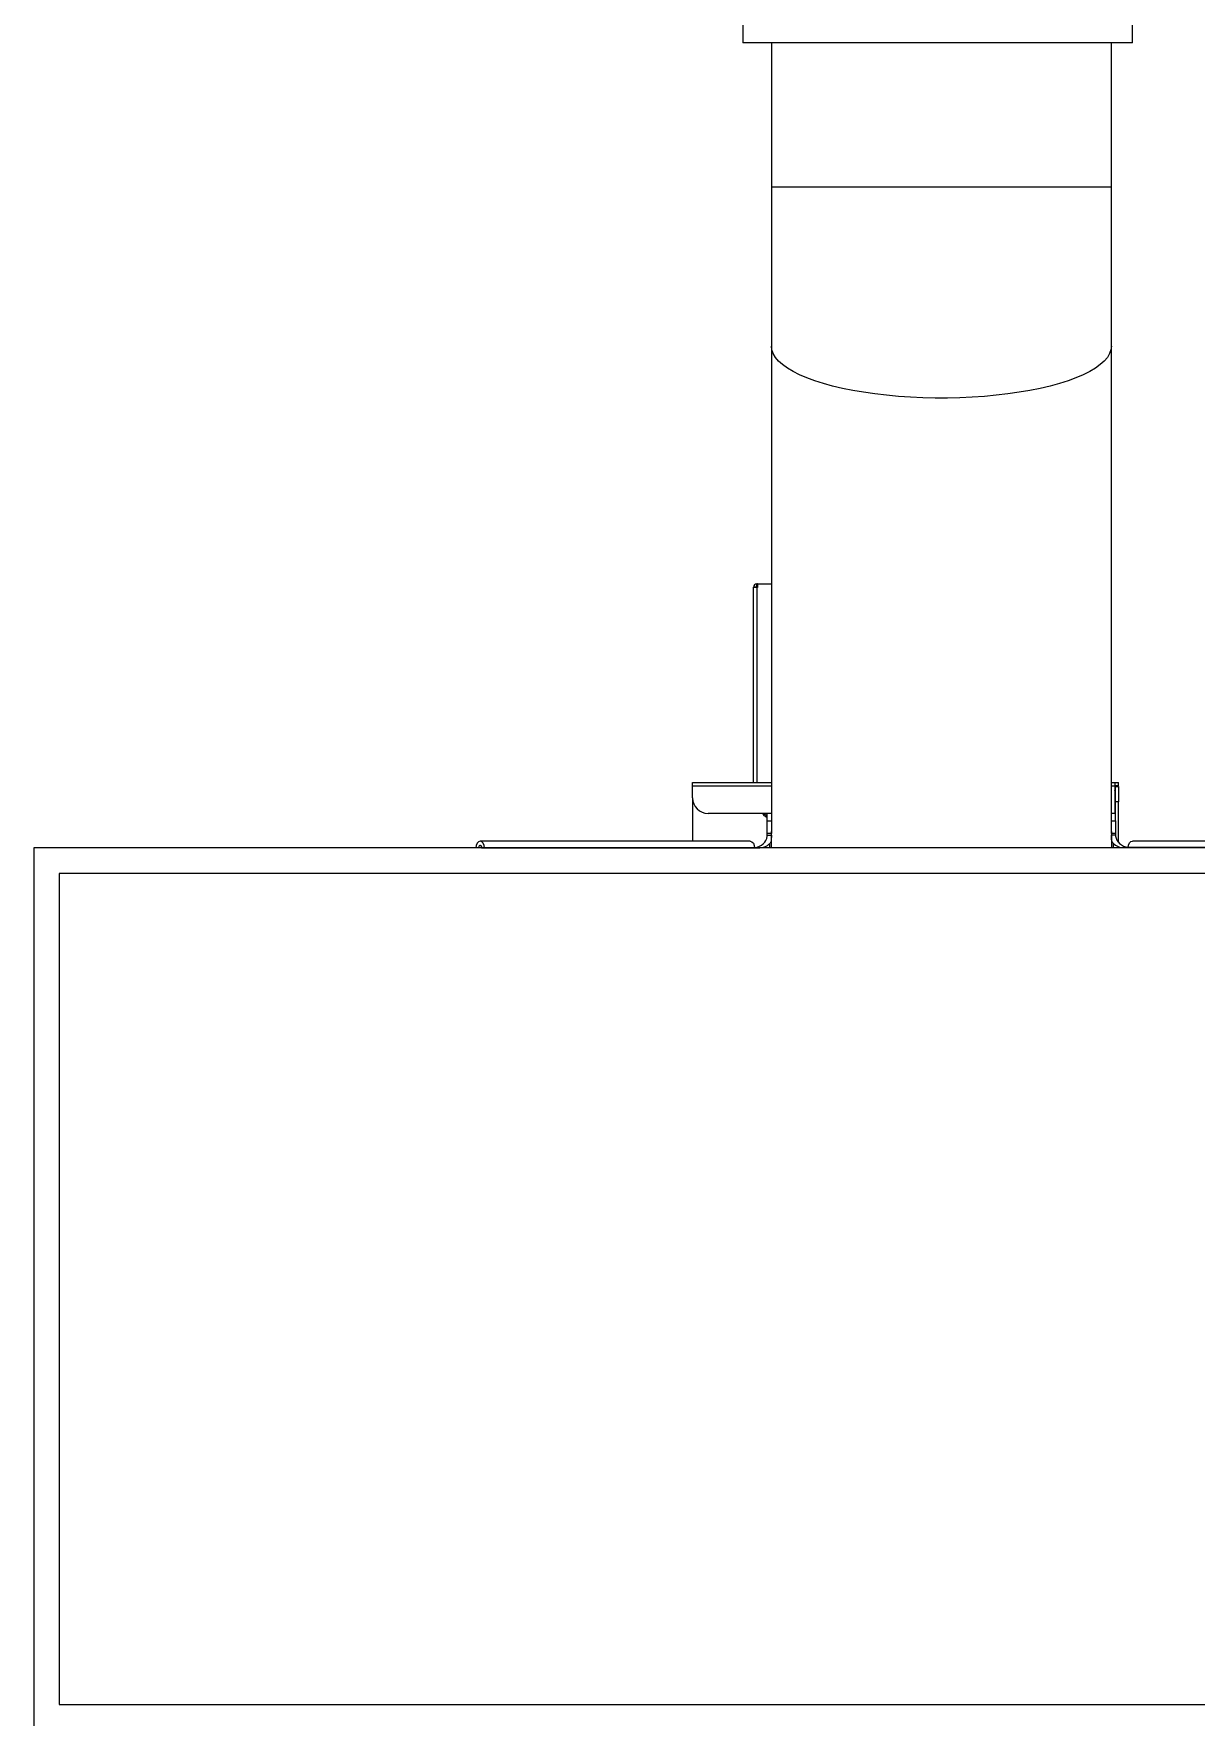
# Model space of a CAD drawing. Header units: inches. Extents: x -1851 to 6314, y -1304 to 4687.
# Drawn here: x -1822.11 to -1801.3, y 593.31 to 623.45 of the extents above; entities that cross this region are included whole.
import ezdxf

# ---------------------------------------------------------------- set-up
doc = ezdxf.new("R2010")
doc.units = ezdxf.units.IN
doc.header["$MEASUREMENT"] = 0
doc.layers.add('E-ARRY-TABL', color=9, linetype='Continuous')

msp = doc.modelspace()

# ---------------------------------------------------------------- linework, layer by layer
at = {"layer": 'E-ARRY-TABL'}
for p, q in [((-1809.41583, 623.85909), (-1809.41583, 623.28478)), ((-1802.43942, 623.28478), (-1802.43942, 623.85909)), ((-1802.43942, 623.28478), (-1809.41583, 623.28478)), ((-1808.90427, 623.28478), (-1808.90427, 620.69838)), ((-1802.81593, 620.69838), (-1802.81593, 623.28478)), ((-1808.90427, 620.69838), (-1808.90427, 617.85568)), ((-1802.81593, 620.69838), (-1808.90427, 620.69838)), ((-1802.81593, 617.85568), (-1802.81593, 620.69838)), ((-1808.90427, 617.85568), (-1808.90427, 609.35675)), ((-1802.81593, 609.35675), (-1802.81593, 617.85568)), ((-1809.16752, 613.5385), (-1809.22333, 613.5385)), ((-1809.22333, 613.53255), (-1809.22333, 613.5385)), ((-1809.22333, 610.03978), (-1809.22333, 613.53255)), ((-1809.16171, 613.53255), (-1809.22333, 613.53255)), ((-1809.16752, 613.5385), (-1809.16752, 613.53255)), ((-1809.16171, 613.54432), (-1809.16171, 613.60013)), ((-1809.15009, 613.60013), (-1809.16171, 613.60013)), ((-1809.15009, 613.54432), (-1809.16171, 613.54432)), ((-1809.15009, 613.53255), (-1809.16171, 613.53255)), ((-1809.16171, 613.53255), (-1809.16171, 610.03978)), ((-1809.15009, 613.60013), (-1809.15009, 613.53255)), ((-1809.15009, 613.60013), (-1808.90427, 613.60013)), ((-1810.31304, 609.97815), (-1810.31304, 610.03978)), ((-1810.31304, 610.03978), (-1808.90427, 610.03978)), ((-1810.31304, 609.76511), (-1810.31304, 609.97815)), ((-1808.90427, 609.97815), (-1810.31304, 609.97815)), ((-1802.81593, 610.03978), (-1802.75344, 610.03978)), ((-1802.75344, 609.97815), (-1802.81593, 609.97815)), ((-1802.75344, 610.03978), (-1802.75344, 609.97815)), ((-1802.75344, 610.03978), (-1802.68706, 610.03978)), ((-1802.68706, 609.98396), (-1802.75344, 609.98396)), ((-1802.75344, 609.97815), (-1802.75344, 609.49045)), ((-1802.75344, 609.97248), (-1802.74869, 609.97248)), ((-1802.75344, 609.85906), (-1802.74287, 609.85906)), ((-1802.74287, 609.97248), (-1802.74869, 609.97248)), ((-1802.74869, 609.97248), (-1802.74869, 609.88928)), ((-1802.74287, 609.97248), (-1802.68706, 609.97248)), ((-1802.74287, 609.69782), (-1802.74287, 609.97248)), ((-1802.68706, 609.98396), (-1802.68706, 610.03978)), ((-1802.68706, 609.97248), (-1802.68706, 609.69782)), ((-1810.31304, 609.76511), (-1810.31304, 608.99077)), ((-1808.90427, 609.49045), (-1810.03837, 609.49045)), ((-1808.97751, 609.35675), (-1808.97751, 609.49045)), ((-1802.75344, 609.49045), (-1802.81593, 609.49045)), ((-1802.68706, 609.69782), (-1802.74287, 609.69782)), ((-1802.74287, 609.35675), (-1802.74287, 609.69782)), ((-1802.68706, 608.96751), (-1802.68706, 609.69782)), ((-1809.03536, 609.48722), (-1809.05693, 609.48722)), ((-1808.97751, 609.16778), (-1808.97751, 609.35675)), ((-1808.97751, 609.35675), (-1808.90427, 609.35675)), ((-1808.90427, 609.35675), (-1808.90427, 609.16778)), ((-1802.81593, 609.16778), (-1802.81593, 609.35675)), ((-1802.81593, 609.35675), (-1802.74268, 609.35675)), ((-1802.74268, 609.35675), (-1802.74268, 609.16778)), ((-1809.28066, 608.99077), (-1814.11688, 608.99077)), ((-1808.97869, 609.10064), (-1808.97869, 609.12786)), ((-1808.90435, 609.12786), (-1808.97869, 609.12786)), ((-1808.97869, 609.10064), (-1808.90435, 609.10064)), ((-1808.93251, 608.87026), (-1808.93251, 608.94944)), ((-1808.90427, 609.16778), (-1808.90435, 609.12786)), ((-1808.90435, 609.10064), (-1808.90435, 609.12786)), ((-1808.90427, 608.87026), (-1808.90427, 609.16778)), ((-1802.81593, 609.16778), (-1802.81593, 608.87026)), ((-1802.81585, 609.12786), (-1802.81593, 609.16778)), ((-1802.81585, 609.12786), (-1802.81585, 609.10497)), ((-1802.7415, 609.12786), (-1802.81585, 609.12786)), ((-1802.81585, 609.10497), (-1802.7415, 609.10497)), ((-1802.78769, 608.95377), (-1802.78769, 608.87026)), ((-1802.7415, 609.12786), (-1802.7415, 609.10497)), ((-1797.60331, 608.99511), (-1802.43953, 608.99511)), ((-1822.11093, 608.87026), (-1822.11093, 593.07719)), ((-1789.60926, 608.87026), (-1822.11093, 608.87026)), ((-1816.28581, 608.87175), (-1816.31192, 608.87026)), ((-1814.09119, 608.87175), (-1816.28581, 608.87175)), ((-1814.09119, 608.87175), (-1814.04037, 608.87175)), ((-1814.09119, 608.87175), (-1814.09119, 608.87026)), ((-1814.04037, 608.87175), (-1809.20415, 608.87175)), ((-1814.04037, 608.87175), (-1814.04037, 608.87026)), ((-1809.20415, 608.87175), (-1809.13729, 608.87175)), ((-1802.5829, 608.87609), (-1802.51604, 608.87609)), ((-1797.67982, 608.87609), (-1802.51604, 608.87609)), ((-1790.06703, 608.41249), (-1821.65316, 608.41249)), ((-1821.65316, 608.41249), (-1821.65316, 593.53496)), ((-1821.65316, 593.53496), (-1790.06703, 593.53496))]:
    msp.add_line(p, q, dxfattribs=at)
for points in [[(-1802.81593, 617.85568), (-1802.82405, 617.78778), (-1802.84837, 617.72023), (-1802.88875, 617.65341), (-1802.945, 617.58766), (-1803.01679, 617.52335), (-1803.10376, 617.46081), (-1803.20543, 617.40037), (-1803.32126, 617.34237), (-1803.45065, 617.2871), (-1803.59288, 617.23487), (-1803.74722, 617.18595), (-1803.91282, 617.1406), (-1804.08882, 617.09907), (-1804.27426, 617.06158), (-1804.46817, 617.02832), (-1804.66951, 616.99948), (-1804.87719, 616.9752), (-1805.09012, 616.95562), (-1805.30716, 616.94085), (-1805.52715, 616.93095), (-1805.74892, 616.92599), (-1805.97128, 616.92599), (-1806.19304, 616.93095), (-1806.41303, 616.94085), (-1806.63007, 616.95562), (-1806.843, 616.9752), (-1807.05069, 616.99948), (-1807.25202, 617.02832), (-1807.44593, 617.06158), (-1807.63137, 617.09907), (-1807.80737, 617.1406), (-1807.97298, 617.18595), (-1808.12731, 617.23487), (-1808.26955, 617.2871), (-1808.39893, 617.34237), (-1808.51476, 617.40037), (-1808.61644, 617.46081), (-1808.7034, 617.52335), (-1808.7752, 617.58766), (-1808.83144, 617.65341), (-1808.87183, 617.72023), (-1808.89615, 617.78778), (-1808.90427, 617.85568), (-1808.90427, 617.85568)], [(-1809.0392, 609.45375), (-1809.00537, 609.4326), (-1808.97751, 609.41766)], [(-1808.97751, 609.44352), (-1808.99597, 609.45363), (-1809.02828, 609.47383)], [(-1814.04037, 608.87175), (-1814.0462, 608.9173), (-1814.06278, 608.95591), (-1814.0876, 608.98171), (-1814.11688, 608.99077), (-1814.14616, 608.98171), (-1814.17098, 608.95591), (-1814.18756, 608.9173), (-1814.19338, 608.87175), (-1814.19338, 608.87026)], [(-1814.08745, 608.87175), (-1814.09021, 608.8911), (-1814.09797, 608.90682), (-1814.10926, 608.91597), (-1814.12199, 608.91683), (-1814.13376, 608.90925), (-1814.14236, 608.89464), (-1814.14619, 608.87574), (-1814.1463, 608.87175)], [(-1809.28066, 608.99077), (-1809.25138, 608.98171), (-1809.22656, 608.95591), (-1809.20998, 608.9173), (-1809.20415, 608.87175)], [(-1802.51604, 608.87609), (-1802.51021, 608.92163), (-1802.49363, 608.96025), (-1802.46881, 608.98605), (-1802.43953, 608.99511)]]:
    msp.add_lwpolyline(points, dxfattribs=at)
for centre, radius, start, end in [((-1809.16171, 613.5385), 0.06163, 90, 180), ((-1809.16171, 613.5385), 0.00581, 90, 180), ((-1802.82174, 609.85906), 0.07906, 3.996724, 30.239719), ((-1810.03837, 609.76511), 0.27466, 180, 270), ((-1809.01646, 609.48719), 0.04043, 179.950087, 235.785219), ((-1808.98486, 609.43722), 0.05679, 139.859089, 163.077736), ((-1809.01918, 609.48721), 0.01617, 179.950087, 235.785219)]:
    msp.add_arc(centre, radius, start, end, dxfattribs=at)
for centre, start_param, end_param in [((-1809.25123, 609.10064), 4.88573543, 6.19223872), ((-1809.13729, 609.10064), 4.71238898, 5.56155993), ((-1802.5829, 609.10497), 3.86321803, 4.71238898), ((-1802.46896, 609.10497), 3.23253924, 4.53904254)]:
    msp.add_ellipse(centre, major_axis=(0.27277, 0), ratio=0.83909963, start_param=start_param, end_param=end_param, dxfattribs=at)
for points, knots in [([(-1808.97959, 609.07985), (-1808.97928, 609.08371), (-1808.97874, 609.09062), (-1808.9787, 609.09757), (-1808.97869, 609.10064)], [0, 0, 0, 0, 0.55863002, 1, 1, 1, 1]), ([(-1808.97869, 609.12786), (-1808.97863, 609.13174), (-1808.97842, 609.14512), (-1808.97789, 609.15837), (-1808.97751, 609.16778)], [0, 0, 0, 0, 0.28994844, 1, 1, 1, 1]), ([(-1808.90435, 609.10064), (-1808.90423, 609.07497), (-1808.90404, 609.03274), (-1808.91059, 608.98422), (-1808.92207, 608.96021), (-1808.93072, 608.95128), (-1808.93251, 608.94944)], [0, 0, 0, 0, 0.45093213, 0.74163589, 0.9467761, 1, 1, 1, 1]), ([(-1802.78769, 608.95377), (-1802.79364, 608.96138), (-1802.80801, 608.97975), (-1802.8153, 609.02608), (-1802.81581, 609.07077), (-1802.81584, 609.09985), (-1802.81585, 609.10497)], [0, 0, 0, 0, 0.20133134, 0.48619097, 0.90951622, 1, 1, 1, 1]), ([(-1802.74268, 609.16778), (-1802.7426, 609.16395), (-1802.74231, 609.15075), (-1802.74184, 609.13736), (-1802.7415, 609.12786)], [0, 0, 0, 0, 0.28998206, 1, 1, 1, 1]), ([(-1802.7415, 609.10497), (-1802.74148, 609.10109), (-1802.74144, 609.09414), (-1802.74086, 609.08724), (-1802.74061, 609.08418)], [0, 0, 0, 0, 0.55821667, 1, 1, 1, 1])]:
    msp.add_open_spline(points, degree=3, knots=knots, dxfattribs=at)

doc.saveas('drawing.dxf')
